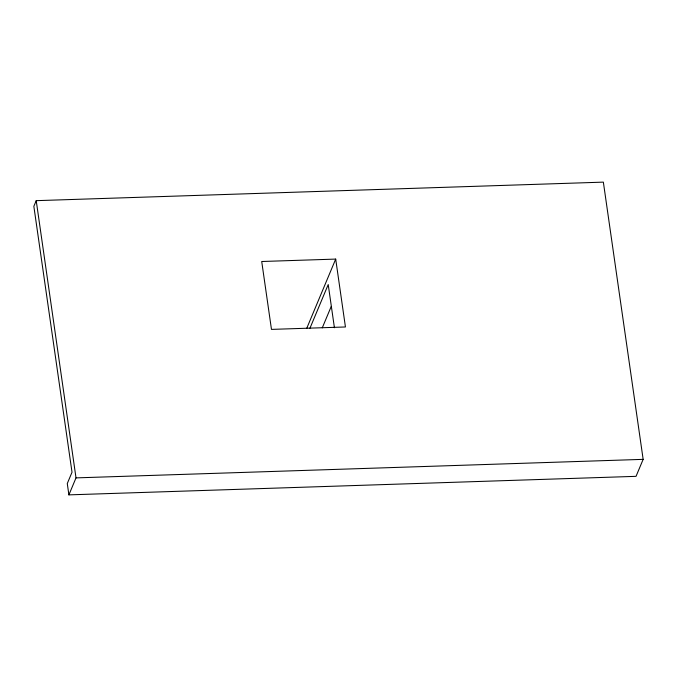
<?xml version="1.0" encoding="UTF-8"?>
<svg xmlns="http://www.w3.org/2000/svg" width="677" height="677" viewBox="0 0 677 677"><rect width="100%" height="100%" fill="white"/><g stroke="black" fill="none" stroke-linecap="round" stroke-linejoin="round"><path stroke-width="1.02" d="M36.219 200.663L33.85 206.324L72.016 472.233L67.277 483.556L68.902 494.87L636.041 476.337L643.15 459.353L603.359 182.13L36.219 200.663L76.01 477.886L68.902 494.87M306.74 328.32L335.699 259.088L261.72 261.5L271.469 329.394L345.439 326.974L335.699 259.088M309.948 328.235L328.218 284.56L334.421 327.761M322.277 327.837L331.214 306.478M76.01 477.886L643.15 459.353"/></g></svg>
